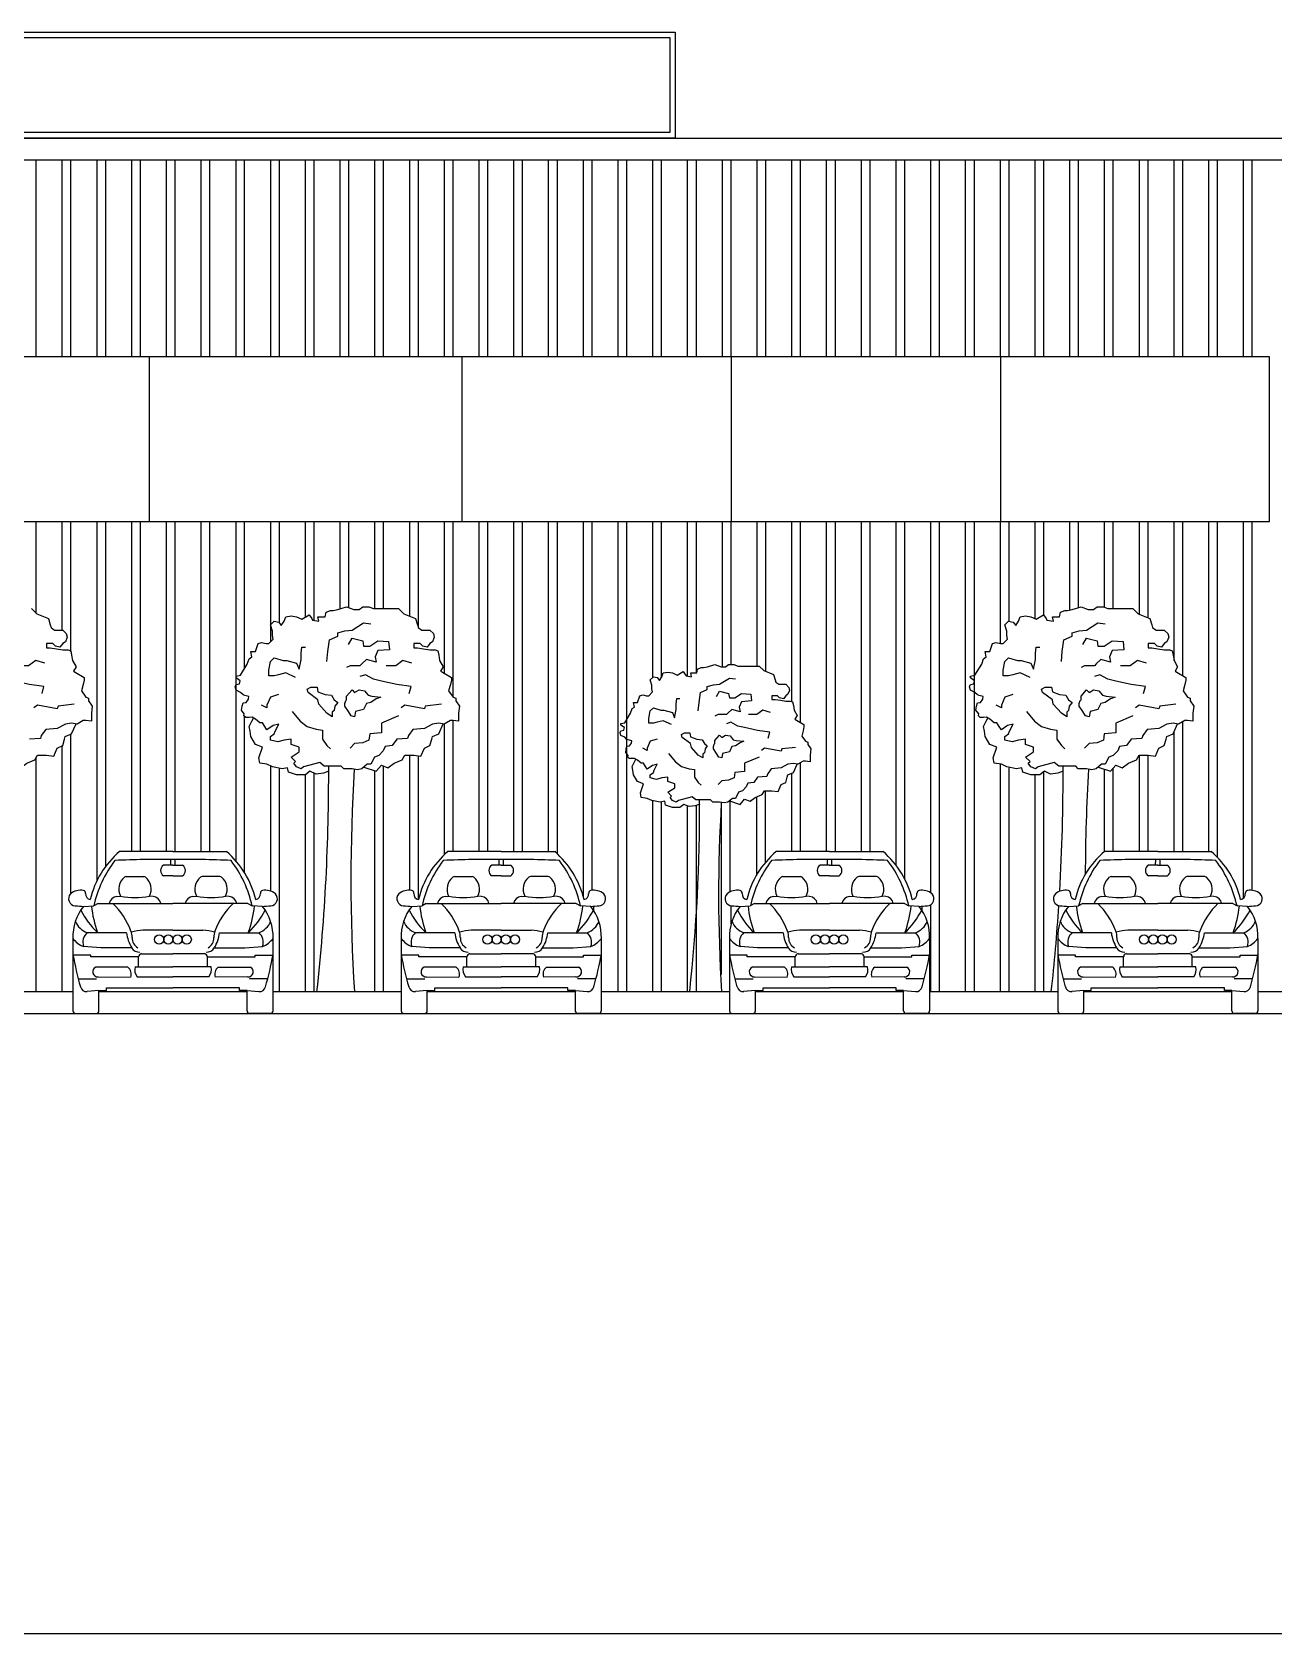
# Model space of a CAD drawing. Header units: inches. Extents: x 527079 to 698187, y -115864 to 63842.
# Drawn here: x 573269 to 584618, y 49203 to 63842 of the extents above; entities that cross this region are included whole.
import ezdxf

# ---------------------------------------------------------------- set-up
doc = ezdxf.new("R2010")
doc.units = ezdxf.units.IN
doc.header["$LTSCALE"] = 8
doc.header["$MEASUREMENT"] = 0
doc.layers.add('floor', color=177, linetype='Continuous')
doc.layers.add('walls', color=5, linetype='Continuous')

msp = doc.modelspace()

# ---------------------------------------------------------------- linework, layer by layer
at = {"layer": 'floor'}
for p, q in [((574339, 60873), (574339, 59369)), ((577196, 60873), (577196, 59369)), ((579657, 60873), (579657, 59369)), ((582118, 60873), (582118, 59369)), ((574557, 56353), (574069, 56353)), ((574557, 56353), (575045, 56353)), ((577557, 56353), (577069, 56353)), ((577557, 56353), (578045, 56353)), ((580557, 56353), (580069, 56353)), ((580557, 56353), (581045, 56353)), ((583557, 56353), (583069, 56353)), ((583557, 56353), (584045, 56353)), ((573643, 55559), (573643, 54896)), ((575471, 55559), (575471, 54896)), ((576643, 55559), (576643, 54896)), ((578471, 55559), (578471, 54896)), ((579643, 55559), (579643, 54896)), ((581471, 55559), (581471, 54896)), ((582643, 55559), (582643, 54896)), ((584471, 55559), (584471, 54896)), ((572471, 55073), (573643, 55073)), ((573880, 54896), (573880, 55082)), ((573880, 55073), (575234, 55073)), ((575234, 54896), (575234, 55082)), ((575471, 55073), (576643, 55073)), ((576880, 54896), (576880, 55082)), ((576880, 55073), (578234, 55073)), ((578471, 55073), (579643, 55073)), ((579880, 54896), (579880, 55082)), ((579880, 55073), (581234, 55073)), ((581234, 54896), (581234, 55082)), ((581471, 55073), (582643, 55073)), ((582880, 54896), (582880, 55082)), ((582880, 55073), (584234, 55073)), ((584234, 54896), (584234, 55082)), ((584471, 55073), (585643, 55073)), ((573666, 54873), (573857, 54873)), ((575448, 54873), (575257, 54873)), ((576666, 54873), (576857, 54873)), ((578448, 54873), (578257, 54873)), ((579666, 54873), (579857, 54873)), ((581448, 54873), (581257, 54873)), ((582666, 54873), (582857, 54873)), ((584448, 54873), (584257, 54873))]:
    msp.add_line(p, q, dxfattribs=at)
for points in [[(566887, 59369), (584578, 59369), (584578, 60873), (566887, 60873)], [(582235, 57517), (582183, 57504), (582183, 57504), (582127, 57464), (582107, 57494), (582087, 57528), (582061, 57528), (582023, 57561), (581991, 57580), (581965, 57577), (581933, 57577), (581917, 57593), (581920, 57612), (581895, 57644), (581901, 57680), (581908, 57712), (581936, 57715), (581959, 57744), (581962, 57769), (581924, 57779), (581908, 57785), (581885, 57807), (581844, 57827), (581837, 57859), (581844, 57878), (581876, 57884), (581882, 57913), (581844, 57939), (581844, 57955), (581885, 57964), (581947, 58066), (581964, 58115), (581988, 58131), (581980, 58180), (582021, 58180), (582045, 58254), (582078, 58262), (582119, 58254), (582144, 58254), (582184, 58295), (582176, 58327), (582176, 58368), (582160, 58425), (582193, 58458), (582234, 58450), (582258, 58417), (582283, 58458), (582299, 58499), (582348, 58507), (582397, 58499), (582446, 58475), (582512, 58515), (582536, 58483), (582544, 58466), (582602, 58458), (582593, 58499), (582642, 58499), (582659, 58499), (582667, 58540), (582708, 58556), (582732, 58556), (582773, 58564), (582855, 58589), (582920, 58564), (582937, 58564), (582970, 58564), (583002, 58589), (583059, 58589), (583100, 58573), (583166, 58573), (583231, 58573), (583272, 58573), (583329, 58573), (583378, 58524), (583485, 58483), (583501, 58425), (583509, 58401), (583542, 58376), (583616, 58376), (583648, 58344), (583656, 58311), (583640, 58270), (583616, 58254), (583591, 58221), (583550, 58229), (583526, 58254), (583468, 58254), (583468, 58213), (583501, 58213), (583558, 58205), (583616, 58197), (583665, 58197), (583689, 58188), (583697, 58148), (583706, 58099), (583738, 58041), (583714, 58000), (583730, 57992), (583812, 57943), (583812, 57919), (583804, 57878), (583787, 57821), (583828, 57763), (583853, 57755), (583853, 57731), (583885, 57682), (583877, 57616), (583877, 57567), (583877, 57543), (583828, 57551), (583804, 57551), (583746, 57518), (583697, 57526), (583640, 57518), (583566, 57477), (583460, 57469), (583419, 57412), (583411, 57387), (583313, 57379), (583272, 57322), (583207, 57314), (583190, 57273), (583149, 57232), (583109, 57216), (583076, 57150), (583043, 57150), (582994, 57110), (582953, 57101), (582904, 57110), (582830, 57110), (582806, 57134), (582732, 57134), (582651, 57134), (582610, 57167), (582463, 57126), (582438, 57110), (582397, 57126), (582373, 57159), (582389, 57175), (582348, 57216), (582422, 57265), (582422, 57306), (582348, 57330), (582348, 57379), (582283, 57371), (582225, 57355), (582160, 57371), (582160, 57404), (582193, 57428), (582201, 57453), (582234, 57518)]]:
    msp.add_lwpolyline(points, close=True, dxfattribs=at)
for points in [[(573263, 58573), (573312, 58524), (573418, 58483), (573435, 58425), (573443, 58401), (573475, 58376), (573549, 58376), (573582, 58344), (573590, 58311), (573574, 58270), (573549, 58254), (573524, 58221), (573484, 58229), (573459, 58254), (573402, 58254), (573402, 58213), (573435, 58213), (573492, 58205), (573549, 58197), (573598, 58197), (573623, 58188), (573631, 58148), (573639, 58099), (573672, 58041), (573647, 58000), (573663, 57992), (573745, 57943), (573745, 57919), (573737, 57878), (573721, 57821), (573762, 57763), (573786, 57755), (573786, 57731), (573819, 57682), (573811, 57616), (573811, 57567), (573811, 57543), (573762, 57551), (573737, 57551), (573680, 57518), (573631, 57526), (573574, 57518), (573500, 57477), (573394, 57469), (573353, 57412), (573345, 57387), (573246, 57379)], [(575980, 57087), (575931, 57069), (575866, 57061), (575808, 57086), (575768, 57053), (575686, 57053), (575612, 57078), (575604, 57119), (575555, 57110), (575465, 57127), (575416, 57151), (575351, 57159), (575342, 57208), (575375, 57307), (575310, 57331), (575269, 57405), (575261, 57454), (575252, 57494), (575277, 57544), (575292, 57573)], [(582691, 57087), (582642, 57069), (582577, 57061), (582520, 57086), (582479, 57053), (582397, 57053), (582323, 57078), (582315, 57119), (582266, 57110), (582176, 57127), (582127, 57151), (582062, 57159), (582053, 57208), (582086, 57307), (582021, 57331), (581980, 57405), (581972, 57454), (581963, 57494), (581988, 57544), (582003, 57573)], [(572944, 57124), (573058, 57086), (573107, 57143), (573164, 57119), (573222, 57159), (573295, 57192), (573320, 57233), (573402, 57233), (573467, 57225), (573500, 57298), (573549, 57323), (573565, 57380), (573573, 57405), (573631, 57429), (573671, 57519), (573672, 57520)], [(576300, 57124), (576414, 57086), (576463, 57143), (576520, 57119), (576577, 57159), (576651, 57192), (576675, 57233), (576757, 57233), (576823, 57225), (576855, 57298), (576904, 57323), (576921, 57380), (576929, 57405), (576986, 57429), (577027, 57519), (577027, 57520)], [(583011, 57124), (583125, 57086), (583174, 57143), (583231, 57119), (583288, 57159), (583362, 57192), (583386, 57233), (583468, 57233), (583534, 57225), (583566, 57298), (583615, 57323), (583632, 57380), (583640, 57405), (583697, 57429), (583738, 57519), (583738, 57520)], [(579371, 56785), (579329, 56770), (579274, 56763), (579225, 56784), (579190, 56756), (579121, 56756), (579058, 56777), (579051, 56812), (579009, 56805), (578933, 56819), (578891, 56839), (578836, 56846), (578829, 56888), (578857, 56971), (578801, 56992), (578766, 57055), (578759, 57096), (578752, 57131), (578773, 57173), (578786, 57198)], [(579643, 56816), (579739, 56784), (579781, 56832), (579830, 56812), (579878, 56846), (579941, 56874), (579962, 56909), (580031, 56909), (580087, 56902), (580115, 56964), (580156, 56985), (580170, 57034), (580177, 57055), (580226, 57076), (580261, 57152), (580261, 57153)]]:
    msp.add_lwpolyline(points, dxfattribs=at)
for centre, radius, start, end in [((557795, 57046), 18185, 353.7689, 0.2761), ((593158, 56108), 16975, 176.6289, 183.4974), ((564506, 57046), 18185, 356.6656, 0.2761), ((599869, 56108), 16975, 176.6289, 179.8801), ((563913, 56750), 15457, 353.7689, 0.2761), ((593972, 55953), 14429, 176.6289, 183.4974), ((574613, 55720), 835, 130.6959, 166.5743), ((574501, 55720), 835, 13.4257, 49.3041), ((577613, 55720), 835, 130.6959, 166.5743), ((577501, 55720), 835, 13.4257, 49.3041), ((580613, 55720), 835, 130.6959, 166.5743), ((580501, 55720), 835, 13.4257, 49.3041), ((583613, 55720), 835, 130.6959, 166.5743), ((583501, 55720), 835, 13.4257, 49.3041), ((573668, 55922), 65.2, 136.7558, 266.4468), ((573713, 55849), 150, 79.8953, 128.1966), ((573735, 55973), 23.3, 352.9972, 79.8953), ((573809, 55964), 50.9, 172.9972, 261.3731), ((575305, 55964), 50.9, 278.6269, 7.0028), ((575379, 55973), 23.3, 100.1047, 187.0028), ((575401, 55849), 150, 51.8034, 100.1047), ((575446, 55922), 65.2, 273.5532, 43.2442), ((576668, 55922), 65.2, 136.7558, 266.4468), ((576713, 55849), 150, 79.8953, 128.1966), ((576735, 55973), 23.3, 352.9972, 79.8953), ((576809, 55964), 50.9, 172.9972, 261.3731), ((578305, 55964), 50.9, 278.6269, 7.0028), ((578379, 55973), 23.3, 100.1047, 187.0028), ((578401, 55849), 150, 51.8034, 100.1047), ((578446, 55922), 65.2, 273.5532, 43.2442), ((579668, 55922), 65.2, 136.7558, 266.4468), ((579713, 55849), 150, 79.8953, 128.1966), ((579735, 55973), 23.3, 352.9972, 79.8953), ((579809, 55964), 50.9, 172.9972, 261.3731), ((581305, 55964), 50.9, 278.6269, 7.0028), ((581379, 55973), 23.3, 100.1047, 187.0028), ((581401, 55849), 150, 51.8034, 100.1047), ((581446, 55922), 65.2, 273.5532, 43.2442), ((582668, 55922), 65.2, 136.7558, 266.4468), ((582713, 55849), 150, 79.8953, 128.1966), ((582735, 55973), 23.3, 352.9972, 79.8953), ((582809, 55964), 50.9, 172.9972, 261.3731), ((584305, 55964), 50.9, 278.6269, 7.0028), ((584379, 55973), 23.3, 100.1047, 187.0028), ((584401, 55849), 150, 51.8034, 100.1047), ((584446, 55922), 65.2, 273.5532, 43.2442), ((574088, 55574), 446, 141.4951, 181.9889), ((575225, 80991), 25183, 266.4468, 266.6189), ((573890, 80991), 25183, 273.3811, 273.5532), ((575026, 55574), 446, 358.0111, 38.5049), ((577088, 55574), 446, 141.4951, 181.9889), ((578225, 80991), 25183, 266.4468, 266.6189), ((576890, 80991), 25183, 273.3811, 273.5532), ((578026, 55574), 446, 358.0111, 38.5049), ((580088, 55574), 446, 141.4951, 181.9889), ((581225, 80991), 25183, 266.4468, 266.6189), ((579890, 80991), 25183, 273.3811, 273.5532), ((581026, 55574), 446, 358.0111, 38.5049), ((564506, 57046), 18185, 353.7689, 356.2538), ((583088, 55574), 446, 141.4951, 181.9889), ((584225, 80991), 25183, 266.4468, 266.6189), ((582890, 80991), 25183, 273.3811, 273.5532), ((584026, 55574), 446, 358.0111, 38.5049), ((573666, 54896), 23.3, 180, 270), ((573857, 54896), 23.3, 270, 0), ((575257, 54896), 23.3, 180, 270), ((575448, 54896), 23.3, 270, 0), ((576666, 54896), 23.3, 180, 270), ((576857, 54896), 23.3, 270, 0), ((578257, 54896), 23.3, 180, 270), ((578448, 54896), 23.3, 270, 0), ((579666, 54896), 23.3, 180, 270), ((579857, 54896), 23.3, 270, 0), ((581257, 54896), 23.3, 180, 270), ((581448, 54896), 23.3, 270, 0), ((582666, 54896), 23.3, 180, 270), ((582857, 54896), 23.3, 270, 0), ((584257, 54896), 23.3, 180, 270), ((584448, 54896), 23.3, 270, 0)]:
    msp.add_arc(centre, radius, start, end, dxfattribs=at)
at = {"layer": 'walls', "color": 18, "true_color": 0x000000}
for p, q in [((552987, 62873), (653187, 62873)), ((552987, 62673), (653187, 62673)), ((573307, 60873), (573307, 62673)), ((573545, 60873), (573545, 62673)), ((573625, 60873), (573625, 62673)), ((573863, 60873), (573863, 62673)), ((573942, 60873), (573942, 62673)), ((574180, 60873), (574180, 62673)), ((574260, 60873), (574260, 62673)), ((574498, 60873), (574498, 62673)), ((574577, 60873), (574577, 62673)), ((574815, 60873), (574815, 62673)), ((574895, 60873), (574895, 62673)), ((575133, 60873), (575133, 62673)), ((575212, 60873), (575212, 62673)), ((575450, 60873), (575450, 62673)), ((575530, 60873), (575530, 62673)), ((575768, 60873), (575768, 62673)), ((575847, 60873), (575847, 62673)), ((576085, 60873), (576085, 62673)), ((576165, 60873), (576165, 62673)), ((576403, 60873), (576403, 62673)), ((576482, 60873), (576482, 62673)), ((576720, 60873), (576720, 62673)), ((576800, 60873), (576800, 62673)), ((577038, 60873), (577038, 62673)), ((577117, 60873), (577117, 62673)), ((577355, 60873), (577355, 62673)), ((577435, 60873), (577435, 62673)), ((577673, 60873), (577673, 62673)), ((577752, 60873), (577752, 62673)), ((577990, 60873), (577990, 62673)), ((578070, 60873), (578070, 62673)), ((578308, 60873), (578308, 62673)), ((578387, 60873), (578387, 62673)), ((578625, 60873), (578625, 62673)), ((578705, 60873), (578705, 62673)), ((578943, 60873), (578943, 62673)), ((579022, 60873), (579022, 62673)), ((579260, 60873), (579260, 62673)), ((579340, 60873), (579340, 62673)), ((579578, 60873), (579578, 62673)), ((579657, 60873), (579657, 62673)), ((579895, 60873), (579895, 62673)), ((579975, 60873), (579975, 62673)), ((580213, 60873), (580213, 62673)), ((580292, 60873), (580292, 62673)), ((580530, 60873), (580530, 62673)), ((580610, 60873), (580610, 62673)), ((580848, 60873), (580848, 62673)), ((580927, 60873), (580927, 62673)), ((581165, 60873), (581165, 62673)), ((581245, 60873), (581245, 62673)), ((581483, 60873), (581483, 62673)), ((581562, 60873), (581562, 62673)), ((581800, 60873), (581800, 62673)), ((581880, 60873), (581880, 62673)), ((582118, 60873), (582118, 62673)), ((582197, 60873), (582197, 62673)), ((582435, 60873), (582435, 62673)), ((582515, 60873), (582515, 62673)), ((582753, 60873), (582753, 62673)), ((582832, 60873), (582832, 62673)), ((583070, 60873), (583070, 62673)), ((583150, 60873), (583150, 62673)), ((583388, 60873), (583388, 62673)), ((583467, 60873), (583467, 62673)), ((583705, 60873), (583705, 62673)), ((583785, 60873), (583785, 62673)), ((584023, 60873), (584023, 62673)), ((584102, 60873), (584102, 62673)), ((584340, 60873), (584340, 62673)), ((584420, 60873), (584420, 62673)), ((573307, 58528), (573307, 59369)), ((573545, 58376), (573545, 59369)), ((573625, 58179), (573625, 59369)), ((573863, 56085), (573863, 59369)), ((573942, 56216), (573942, 59369)), ((574180, 56353), (574180, 59369)), ((574260, 56353), (574260, 59369)), ((574498, 56353), (574498, 59369)), ((574577, 56353), (574577, 59369)), ((574815, 56353), (574815, 59369)), ((574895, 56353), (574895, 59369)), ((575133, 56266), (575133, 59369)), ((575212, 58026), (575212, 59369)), ((575450, 58271), (575450, 59369)), ((575530, 58441), (575530, 59369)), ((575768, 58495), (575768, 59369)), ((575847, 58464), (575847, 59369)), ((576085, 58571), (576085, 59369)), ((576165, 58581), (576165, 59369)), ((576403, 58573), (576403, 59369)), ((576482, 58573), (576482, 59369)), ((576720, 58503), (576720, 59369)), ((576800, 58400), (576800, 59369)), ((577038, 57981), (577038, 59369)), ((577117, 57764), (577117, 59369)), ((577355, 56353), (577355, 59369)), ((577435, 56353), (577435, 59369)), ((577673, 56353), (577673, 59369)), ((577752, 56353), (577752, 59369)), ((577990, 56353), (577990, 59369)), ((578070, 56331), (578070, 59369)), ((578308, 55935), (578308, 59369)), ((578387, 55998), (578387, 59369)), ((578625, 55073), (578625, 59369)), ((578705, 57561), (578705, 59369)), ((578705, 55073), (578705, 59369)), ((578943, 57946), (578943, 59369)), ((579022, 57948), (579022, 59369)), ((579260, 57955), (579260, 59369)), ((579340, 57985), (579340, 59369)), ((579578, 58041), (579578, 59369)), ((579657, 58062), (579657, 59369)), ((579895, 58048), (579895, 59369)), ((579975, 57998), (579975, 59369)), ((580213, 57723), (580213, 59369)), ((580292, 57531), (580292, 59369)), ((580530, 56353), (580530, 59369)), ((580610, 56353), (580610, 59369)), ((580848, 56353), (580848, 59369)), ((580927, 56353), (580927, 59369)), ((581165, 56226), (581165, 59369)), ((581245, 56099), (581245, 59369)), ((581483, 55974), (581483, 59369)), ((581562, 55073), (581562, 59369)), ((581800, 55073), (581800, 59369)), ((581880, 55073), (581880, 59369)), ((582118, 58254), (582118, 59369)), ((582197, 58457), (582197, 59369)), ((582435, 58480), (582435, 59369)), ((582515, 58511), (582515, 59369)), ((582753, 58560), (582753, 59369)), ((582832, 58582), (582832, 59369)), ((583070, 58585), (583070, 59369)), ((583150, 58573), (583150, 59369)), ((583388, 58520), (583388, 59369)), ((583467, 58489), (583467, 59369)), ((583705, 58100), (583705, 59369)), ((583785, 57960), (583785, 59369)), ((583785, 57960), (583785, 59369)), ((584023, 56353), (584023, 59369)), ((584102, 56299), (584102, 59369)), ((584340, 55927), (584340, 59369)), ((584420, 55997), (584420, 59369)), ((575212, 56157), (575212, 57587)), ((577117, 56353), (577117, 57551)), ((583785, 56353), (583785, 57540)), ((573625, 55969), (573625, 57427)), ((577038, 56325), (577038, 57520)), ((583705, 56353), (583705, 57447)), ((573545, 55073), (573545, 57321)), ((573307, 55073), (573307, 57212)), ((575450, 55990), (575450, 57134)), ((575530, 55073), (575530, 57115)), ((576482, 55073), (576482, 57135)), ((576720, 55998), (576720, 57233)), ((576800, 55914), (576800, 57228)), ((580289, 57163), (580289, 56353)), ((582118, 55073), (582118, 57152)), ((582197, 55073), (582197, 57123)), ((583070, 56353), (583070, 57104)), ((583150, 56353), (583150, 57115)), ((583388, 56353), (583388, 57233)), ((583467, 56353), (583467, 57233)), ((575768, 55073), (575768, 57053)), ((575847, 55073), (575847, 57069)), ((576403, 55073), (576403, 57089)), ((580209, 57069), (580209, 56353)), ((582435, 55073), (582435, 57053)), ((582515, 55073), (582515, 57082)), ((578943, 55073), (578943, 56817)), ((579022, 55073), (579022, 56807)), ((579567, 56801), (579567, 55230)), ((579647, 56819), (579647, 55983)), ((579888, 56851), (579888, 56134)), ((579968, 56909), (579968, 56249)), ((579260, 55073), (579260, 56769)), ((579340, 55073), (579340, 56774)), ((574557, 56227), (574470, 56227)), ((574537, 56227), (574538, 56280)), ((574557, 56227), (574644, 56227)), ((574577, 56227), (574577, 56280)), ((577557, 56227), (577470, 56227)), ((577537, 56227), (577538, 56280)), ((577557, 56227), (577644, 56227)), ((577577, 56227), (577577, 56280)), ((580557, 56227), (580470, 56227)), ((580537, 56227), (580538, 56280)), ((580557, 56227), (580644, 56227)), ((580577, 56227), (580577, 56280)), ((583557, 56227), (583470, 56227)), ((583537, 56227), (583538, 56280)), ((583557, 56227), (583644, 56227)), ((583577, 56227), (583577, 56280)), ((574129, 56124), (574291, 56124)), ((574557, 56130), (574470, 56130)), ((574557, 56130), (574644, 56130)), ((574986, 56124), (574823, 56124)), ((577129, 56124), (577291, 56124)), ((577557, 56130), (577470, 56130)), ((577557, 56130), (577644, 56130)), ((577986, 56124), (577823, 56124)), ((580129, 56124), (580291, 56124)), ((580557, 56130), (580470, 56130)), ((580557, 56130), (580644, 56130)), ((580986, 56124), (580823, 56124)), ((583129, 56124), (583291, 56124)), ((583557, 56130), (583470, 56130)), ((583557, 56130), (583644, 56130)), ((583986, 56124), (583823, 56124)), ((574045, 55941), (574077, 55946)), ((574375, 55941), (574343, 55946)), ((574739, 55941), (574771, 55946)), ((575070, 55941), (575038, 55946)), ((577045, 55941), (577077, 55946)), ((577375, 55941), (577343, 55946)), ((577739, 55941), (577771, 55946)), ((578070, 55941), (578038, 55946)), ((580045, 55941), (580077, 55946)), ((580375, 55941), (580343, 55946)), ((580739, 55941), (580771, 55946)), ((581070, 55941), (581038, 55946)), ((583045, 55941), (583077, 55946)), ((583375, 55941), (583343, 55946)), ((583739, 55941), (583771, 55946)), ((584070, 55941), (584038, 55946)), ((573739, 55852), (573833, 55856)), ((573872, 55878), (573833, 55856)), ((573872, 55878), (574557, 55878)), ((575242, 55878), (574557, 55878)), ((575242, 55878), (575281, 55856)), ((575375, 55852), (575281, 55856)), ((576739, 55852), (576833, 55856)), ((576872, 55878), (576833, 55856)), ((576872, 55878), (577557, 55878)), ((578242, 55878), (577557, 55878)), ((578242, 55878), (578281, 55856)), ((578375, 55852), (578281, 55856)), ((578404, 55810), (578404, 55854)), ((579657, 55688), (579657, 55857)), ((579739, 55852), (579833, 55856)), ((579872, 55878), (579833, 55856)), ((579872, 55878), (580557, 55878)), ((581242, 55878), (580557, 55878)), ((581242, 55878), (581281, 55856)), ((581375, 55852), (581281, 55856)), ((581404, 55810), (581404, 55854)), ((581483, 55073), (581483, 55867)), ((582739, 55852), (582833, 55856)), ((582872, 55878), (582833, 55856)), ((582872, 55878), (583557, 55878)), ((584242, 55878), (583557, 55878)), ((584242, 55878), (584281, 55856)), ((584375, 55852), (584281, 55856)), ((574557, 55633), (574283, 55633)), ((574557, 55633), (574831, 55633)), ((577557, 55633), (577283, 55633)), ((577557, 55633), (577831, 55633)), ((580557, 55633), (580283, 55633)), ((580557, 55633), (580831, 55633)), ((583557, 55633), (583283, 55633)), ((583557, 55633), (583831, 55633)), ((573899, 55473), (573739, 55486)), ((574132, 55611), (573772, 55611)), ((574983, 55611), (575342, 55611)), ((575215, 55473), (575375, 55486)), ((576899, 55473), (576739, 55486)), ((577132, 55611), (576772, 55611)), ((577983, 55611), (578342, 55611)), ((578215, 55473), (578375, 55486)), ((579899, 55473), (579739, 55486)), ((580132, 55611), (579772, 55611)), ((580983, 55611), (581342, 55611)), ((581215, 55473), (581375, 55486)), ((582899, 55473), (582739, 55486)), ((583132, 55611), (582772, 55611)), ((583983, 55611), (584342, 55611)), ((584215, 55473), (584375, 55486)), ((573805, 55407), (573643, 55407)), ((573805, 55390), (573805, 55407)), ((574242, 55390), (573805, 55390)), ((574180, 55473), (573899, 55473)), ((574242, 55298), (574242, 55390)), ((574270, 55419), (574557, 55419)), ((574844, 55419), (574557, 55419)), ((574872, 55298), (574872, 55390)), ((574872, 55390), (575309, 55390)), ((574935, 55473), (575215, 55473)), ((575309, 55390), (575309, 55407)), ((575309, 55407), (575471, 55407)), ((576805, 55407), (576643, 55407)), ((576805, 55390), (576805, 55407)), ((577242, 55390), (576805, 55390)), ((577180, 55473), (576899, 55473)), ((577242, 55298), (577242, 55390)), ((577270, 55419), (577557, 55419)), ((577844, 55419), (577557, 55419)), ((577872, 55298), (577872, 55390)), ((577872, 55390), (578309, 55390)), ((577935, 55473), (578215, 55473)), ((578309, 55390), (578309, 55407)), ((578309, 55407), (578471, 55407)), ((579805, 55407), (579643, 55407)), ((579805, 55390), (579805, 55407)), ((580242, 55390), (579805, 55390)), ((580180, 55473), (579899, 55473)), ((580242, 55298), (580242, 55390)), ((580270, 55419), (580557, 55419)), ((580844, 55419), (580557, 55419)), ((580872, 55298), (580872, 55390)), ((580872, 55390), (581309, 55390)), ((580935, 55473), (581215, 55473)), ((581309, 55390), (581309, 55407)), ((581309, 55407), (581471, 55407)), ((582805, 55407), (582643, 55407)), ((582805, 55390), (582805, 55407)), ((583242, 55390), (582805, 55390)), ((583180, 55473), (582899, 55473)), ((583242, 55298), (583242, 55390)), ((583270, 55419), (583557, 55419)), ((583844, 55419), (583557, 55419)), ((583872, 55298), (583872, 55390)), ((583872, 55390), (584309, 55390)), ((583935, 55473), (584215, 55473)), ((584309, 55390), (584309, 55407)), ((584309, 55407), (584471, 55407)), ((573691, 55191), (573859, 55191)), ((574145, 55296), (573851, 55296)), ((573875, 55207), (574170, 55204)), ((574209, 55298), (574557, 55298)), ((574229, 55207), (574557, 55207)), ((574905, 55298), (574557, 55298)), ((574885, 55207), (574557, 55207)), ((575239, 55207), (574944, 55204)), ((574970, 55296), (575263, 55296)), ((575423, 55191), (575255, 55191)), ((576691, 55191), (576859, 55191)), ((577145, 55296), (576851, 55296)), ((576875, 55207), (577170, 55204)), ((577209, 55298), (577557, 55298)), ((577229, 55207), (577557, 55207)), ((577905, 55298), (577557, 55298)), ((577885, 55207), (577557, 55207)), ((578239, 55207), (577944, 55204)), ((577970, 55296), (578263, 55296)), ((578423, 55191), (578255, 55191)), ((579691, 55191), (579859, 55191)), ((580145, 55296), (579851, 55296)), ((579875, 55207), (580170, 55204)), ((580209, 55298), (580557, 55298)), ((580229, 55207), (580557, 55207)), ((580905, 55298), (580557, 55298)), ((580885, 55207), (580557, 55207)), ((581239, 55207), (580944, 55204)), ((580970, 55296), (581263, 55296)), ((581423, 55191), (581255, 55191)), ((582691, 55191), (582859, 55191)), ((583145, 55296), (582851, 55296)), ((582875, 55207), (583170, 55204)), ((583209, 55298), (583557, 55298)), ((583229, 55207), (583557, 55207)), ((583905, 55298), (583557, 55298)), ((583885, 55207), (583557, 55207)), ((584239, 55207), (583944, 55204)), ((583970, 55296), (584263, 55296)), ((584423, 55191), (584255, 55191)), ((573880, 55082), (573772, 55073)), ((573880, 55082), (573949, 55082)), ((573949, 55108), (574557, 55108)), ((573949, 55082), (573949, 55108)), ((575165, 55108), (574557, 55108)), ((575165, 55082), (575165, 55108)), ((575234, 55082), (575165, 55082)), ((575234, 55082), (575342, 55073)), ((576880, 55082), (576772, 55073)), ((576880, 55082), (576949, 55082)), ((576949, 55108), (577557, 55108)), ((576949, 55082), (576949, 55108)), ((578165, 55108), (577557, 55108)), ((578165, 55082), (578165, 55108)), ((578234, 55082), (578165, 55082)), ((578234, 54896), (578234, 55082)), ((578234, 55082), (578342, 55073)), ((579880, 55082), (579772, 55073)), ((579880, 55082), (579949, 55082)), ((579949, 55108), (580557, 55108)), ((579949, 55082), (579949, 55108)), ((581165, 55108), (580557, 55108)), ((581165, 55082), (581165, 55108)), ((581234, 55082), (581165, 55082)), ((581234, 55082), (581342, 55073)), ((582880, 55082), (582772, 55073)), ((582880, 55082), (582949, 55082)), ((582949, 55108), (583557, 55108)), ((582949, 55082), (582949, 55108)), ((584165, 55108), (583557, 55108)), ((584165, 55082), (584165, 55108)), ((584234, 55082), (584165, 55082)), ((584234, 55082), (584342, 55073)), ((527079, 54873), (698187, 54873))]:
    msp.add_line(p, q, dxfattribs=at)
at = {"layer": 'walls'}
msp.add_line((698187, 49203), (532987, 49203), dxfattribs=at)
at = {"layer": 'walls', "color": 18, "true_color": 0x000000}
for points in [[(566556, 63842), (579146, 63842), (579146, 62873), (566556, 62873)], [(566606, 63792), (579096, 63792), (579096, 62923), (566606, 62923)], [(575524, 57517), (575472, 57504), (575472, 57504), (575416, 57464), (575396, 57494), (575376, 57528), (575350, 57528), (575312, 57561), (575280, 57580), (575254, 57577), (575222, 57577), (575206, 57593), (575209, 57612), (575184, 57644), (575190, 57680), (575197, 57712), (575225, 57715), (575248, 57744), (575251, 57769), (575213, 57779), (575197, 57785), (575174, 57807), (575133, 57827), (575126, 57859), (575133, 57878), (575165, 57884), (575171, 57913), (575133, 57939), (575133, 57955), (575174, 57964), (575236, 58066), (575253, 58115), (575277, 58131), (575269, 58180), (575310, 58180), (575334, 58254), (575367, 58262), (575408, 58254), (575433, 58254), (575473, 58295), (575465, 58327), (575465, 58368), (575449, 58425), (575482, 58458), (575523, 58450), (575547, 58417), (575572, 58458), (575588, 58499), (575637, 58507), (575686, 58499), (575735, 58475), (575801, 58515), (575825, 58483), (575833, 58466), (575890, 58458), (575882, 58499), (575931, 58499), (575948, 58499), (575956, 58540), (575997, 58556), (576021, 58556), (576062, 58564), (576144, 58589), (576209, 58564), (576226, 58564), (576258, 58564), (576291, 58589), (576348, 58589), (576389, 58573), (576455, 58573), (576520, 58573), (576561, 58573), (576618, 58573), (576667, 58524), (576774, 58483), (576790, 58425), (576798, 58401), (576831, 58376), (576905, 58376), (576937, 58344), (576945, 58311), (576929, 58270), (576905, 58254), (576880, 58221), (576839, 58229), (576815, 58254), (576757, 58254), (576757, 58213), (576790, 58213), (576847, 58205), (576905, 58197), (576954, 58197), (576978, 58188), (576986, 58148), (576994, 58099), (577027, 58041), (577003, 58000), (577019, 57992), (577101, 57943), (577101, 57919), (577093, 57878), (577076, 57821), (577117, 57763), (577142, 57755), (577142, 57731), (577174, 57682), (577166, 57616), (577166, 57567), (577166, 57543), (577117, 57551), (577093, 57551), (577035, 57518), (576986, 57526), (576929, 57518), (576855, 57477), (576749, 57469), (576708, 57412), (576700, 57387), (576602, 57379), (576561, 57322), (576496, 57314), (576479, 57273), (576438, 57232), (576398, 57216), (576365, 57150), (576332, 57150), (576283, 57110), (576242, 57101), (576193, 57110), (576119, 57110), (576095, 57134), (576021, 57134), (575940, 57134), (575899, 57167), (575751, 57126), (575727, 57110), (575686, 57126), (575662, 57159), (575678, 57175), (575637, 57216), (575711, 57265), (575711, 57306), (575637, 57330), (575637, 57379), (575572, 57371), (575514, 57355), (575449, 57371), (575449, 57404), (575482, 57428), (575490, 57453), (575523, 57518)], [(578983, 57151), (578939, 57139), (578939, 57139), (578891, 57106), (578874, 57131), (578857, 57160), (578836, 57160), (578803, 57188), (578775, 57204), (578754, 57202), (578727, 57202), (578713, 57215), (578716, 57231), (578694, 57259), (578699, 57289), (578705, 57316), (578729, 57318), (578748, 57343), (578751, 57365), (578718, 57373), (578705, 57378), (578686, 57397), (578650, 57414), (578645, 57441), (578650, 57457), (578678, 57463), (578683, 57487), (578650, 57509), (578650, 57522), (578686, 57530), (578739, 57617), (578752, 57659), (578773, 57672), (578766, 57714), (578801, 57714), (578822, 57777), (578850, 57784), (578885, 57777), (578905, 57777), (578940, 57811), (578933, 57839), (578933, 57874), (578919, 57923), (578947, 57950), (578982, 57943), (579003, 57916), (579024, 57950), (579037, 57985), (579079, 57992), (579121, 57985), (579163, 57964), (579218, 57999), (579239, 57971), (579246, 57957), (579295, 57950), (579288, 57985), (579329, 57985), (579343, 57985), (579350, 58020), (579385, 58034), (579406, 58034), (579441, 58041), (579510, 58062), (579566, 58041), (579580, 58041), (579607, 58041), (579635, 58062), (579684, 58062), (579719, 58048), (579774, 58048), (579830, 58048), (579865, 58048), (579913, 58048), (579955, 58006), (580045, 57971), (580059, 57923), (580066, 57902), (580094, 57881), (580157, 57881), (580184, 57853), (580191, 57825), (580177, 57791), (580157, 57777), (580136, 57749), (580101, 57756), (580080, 57777), (580031, 57777), (580031, 57742), (580059, 57742), (580108, 57735), (580157, 57728), (580198, 57728), (580219, 57721), (580226, 57686), (580233, 57645), (580261, 57596), (580240, 57561), (580254, 57554), (580323, 57513), (580323, 57492), (580316, 57457), (580303, 57408), (580337, 57360), (580358, 57353), (580358, 57332), (580386, 57290), (580379, 57235), (580379, 57193), (580379, 57172), (580337, 57179), (580316, 57179), (580268, 57151), (580226, 57158), (580177, 57151), (580115, 57117), (580024, 57110), (579990, 57061), (579983, 57040), (579899, 57033), (579865, 56985), (579809, 56978), (579795, 56943), (579760, 56908), (579726, 56894), (579698, 56839), (579670, 56839), (579628, 56804), (579594, 56797), (579552, 56804), (579489, 56804), (579468, 56825), (579406, 56825), (579336, 56825), (579302, 56853), (579176, 56818), (579156, 56804), (579121, 56818), (579100, 56846), (579114, 56860), (579079, 56894), (579142, 56936), (579142, 56971), (579079, 56992), (579079, 57033), (579024, 57026), (578975, 57012), (578919, 57026), (578919, 57054), (578947, 57075), (578954, 57096), (578982, 57151)], [(575964, 57617), (575890, 57699), (575882, 57740), (575792, 57805), (575784, 57838), (575817, 57854), (575874, 57854), (575882, 57813), (575948, 57789), (576005, 57781), (576029, 57740), (576062, 57715), (576037, 57682), (576029, 57642), (576013, 57625), (576013, 57584)], [(576144, 57740), (576144, 57772), (576193, 57830), (576217, 57805), (576258, 57830), (576307, 57821), (576340, 57781), (576373, 57772), (576455, 57764), (576414, 57748), (576365, 57715), (576324, 57707), (576299, 57650), (576226, 57633), (576217, 57584), (576185, 57593), (576160, 57633), (576127, 57682), (576127, 57707), (576136, 57732)], [(582675, 57617), (582601, 57699), (582593, 57740), (582503, 57805), (582495, 57838), (582528, 57854), (582585, 57854), (582593, 57813), (582659, 57789), (582716, 57781), (582740, 57740), (582773, 57715), (582748, 57682), (582740, 57642), (582724, 57625), (582724, 57584)], [(582855, 57740), (582855, 57772), (582904, 57830), (582928, 57805), (582969, 57830), (583018, 57821), (583051, 57781), (583084, 57772), (583166, 57764), (583125, 57748), (583076, 57715), (583035, 57707), (583010, 57650), (582937, 57633), (582928, 57584), (582896, 57593), (582871, 57633), (582838, 57682), (582838, 57707), (582847, 57732)], [(579357, 57235), (579294, 57305), (579287, 57340), (579211, 57395), (579204, 57423), (579232, 57437), (579281, 57437), (579287, 57402), (579343, 57381), (579392, 57374), (579413, 57340), (579440, 57319), (579420, 57291), (579413, 57256), (579399, 57242), (579399, 57208)], [(579510, 57340), (579510, 57367), (579552, 57416), (579572, 57395), (579607, 57416), (579649, 57409), (579677, 57374), (579705, 57367), (579774, 57360), (579739, 57347), (579698, 57319), (579663, 57312), (579642, 57263), (579579, 57249), (579572, 57208), (579545, 57215), (579524, 57249), (579496, 57291), (579496, 57312), (579503, 57333)]]:
    msp.add_lwpolyline(points, close=True, dxfattribs=at)
for points in [[(575964, 58091), (575972, 58181), (575988, 58287), (576062, 58320), (576062, 58353), (576127, 58369), (576193, 58377), (576299, 58443), (576365, 58434)], [(582675, 58091), (582683, 58181), (582699, 58287), (582773, 58320), (582773, 58353), (582838, 58369), (582904, 58377), (583010, 58443), (583076, 58434)], [(576160, 58246), (576193, 58304), (576291, 58279), (576299, 58230), (576356, 58230), (576430, 58279), (576528, 58271), (576536, 58197), (576430, 58189), (576405, 58132), (576414, 58083), (576324, 58108), (576283, 58067), (576266, 58050), (576176, 58050), (576144, 58034)], [(582871, 58246), (582904, 58304), (583002, 58279), (583010, 58230), (583067, 58230), (583141, 58279), (583239, 58271), (583247, 58197), (583141, 58189), (583116, 58132), (583125, 58083), (583035, 58108), (582994, 58067), (582977, 58050), (582888, 58050), (582855, 58034)], [(575678, 57944), (575588, 57985), (575522, 57969), (575481, 57960), (575432, 57960), (575432, 58009), (575449, 58091), (575481, 58124), (575563, 58099), (575596, 58099), (575686, 58075), (575710, 58018), (575727, 58108), (575727, 58165), (575735, 58222), (575768, 58222)], [(582389, 57944), (582299, 57985), (582233, 57969), (582192, 57960), (582143, 57960), (582143, 58009), (582160, 58091), (582192, 58124), (582274, 58099), (582307, 58099), (582397, 58075), (582421, 58018), (582438, 58108), (582438, 58165), (582446, 58222), (582479, 58222)], [(573385, 58075), (573303, 58099), (573238, 58050), (573148, 58050)], [(576741, 58075), (576659, 58099), (576594, 58050), (576504, 58050)], [(583452, 58075), (583370, 58099), (583305, 58050), (583215, 58050)], [(573361, 57797), (573377, 57862), (573246, 57879), (573107, 57911), (573034, 57928), (572960, 57969), (572911, 57952)], [(576716, 57797), (576733, 57862), (576602, 57879), (576463, 57911), (576389, 57928), (576316, 57969), (576266, 57952)], [(579357, 57638), (579364, 57715), (579378, 57805), (579440, 57833), (579440, 57861), (579496, 57875), (579552, 57882), (579642, 57937), (579698, 57930)], [(583427, 57797), (583444, 57862), (583313, 57879), (583174, 57911), (583100, 57928), (583027, 57969), (582977, 57952)], [(573655, 57699), (573508, 57682), (573500, 57658), (573320, 57691), (573287, 57666)], [(575522, 57789), (575449, 57764), (575416, 57691), (575416, 57666), (575367, 57691)], [(577011, 57699), (576863, 57682), (576855, 57658), (576675, 57691), (576643, 57666)], [(579114, 57513), (579037, 57548), (578982, 57534), (578947, 57527), (578905, 57527), (578905, 57569), (578919, 57638), (578947, 57666), (579016, 57645), (579044, 57645), (579121, 57624), (579141, 57576), (579155, 57652), (579155, 57701), (579162, 57750), (579190, 57750)], [(579524, 57770), (579552, 57819), (579635, 57798), (579642, 57757), (579691, 57757), (579753, 57798), (579837, 57791), (579844, 57729), (579753, 57722), (579732, 57673), (579739, 57631), (579663, 57652), (579628, 57618), (579614, 57604), (579538, 57604), (579510, 57590)], [(582233, 57789), (582160, 57764), (582127, 57691), (582127, 57666), (582078, 57691)], [(583722, 57699), (583574, 57682), (583566, 57658), (583386, 57691), (583354, 57666)], [(575645, 57633), (575719, 57544), (575784, 57494), (575866, 57470), (575923, 57462), (575923, 57380), (575964, 57323), (575997, 57290)], [(576618, 57593), (576463, 57527), (576463, 57437), (576356, 57429), (576348, 57372), (576291, 57347), (576217, 57339), (576176, 57298)], [(579996, 57388), (580010, 57444), (579899, 57458), (579781, 57486), (579718, 57499), (579656, 57534), (579614, 57520)], [(580017, 57624), (579948, 57645), (579892, 57604), (579816, 57604)], [(582356, 57633), (582430, 57544), (582495, 57494), (582577, 57470), (582634, 57462), (582634, 57380), (582675, 57323), (582708, 57290)], [(583329, 57593), (583174, 57527), (583174, 57437), (583067, 57429), (583059, 57372), (583002, 57347), (582928, 57339), (582888, 57298)], [(578982, 57381), (578919, 57360), (578891, 57298), (578891, 57277), (578850, 57298)], [(579086, 57249), (579148, 57173), (579204, 57131), (579274, 57110), (579322, 57103), (579322, 57034), (579357, 56985), (579385, 56958)], [(580247, 57305), (580122, 57291), (580115, 57270), (579962, 57298), (579934, 57277)], [(579913, 57215), (579781, 57159), (579781, 57083), (579691, 57076), (579684, 57027), (579635, 57006), (579572, 56999), (579538, 56964)]]:
    msp.add_lwpolyline(points, dxfattribs=at)
for centre in [(574431, 55549), (574515, 55549), (574599, 55549), (574683, 55549), (577431, 55549), (577515, 55549), (577599, 55549), (577683, 55549), (580431, 55549), (580515, 55549), (580599, 55549), (580683, 55549), (583431, 55549), (583515, 55549), (583599, 55549), (583683, 55549)]:
    msp.add_circle(centre, 42, dxfattribs=at)
for centre, radius, start, end in [((574859, 55631), 1050, 142.4828, 167.6297), ((574473, 46179), 10102, 89.5221, 92.5361), ((574502, 56179), 58.2, 123.1085, 236.8915), ((574641, 46179), 10102, 87.4639, 90.4779), ((574612, 56179), 58.2, 303.1085, 56.8915), ((574255, 55631), 1050, 12.3703, 37.5172), ((577859, 55631), 1050, 142.4828, 167.6297), ((577473, 46179), 10102, 89.5221, 92.5361), ((577502, 56179), 58.2, 123.1085, 236.8915), ((577641, 46179), 10102, 87.4639, 90.4779), ((577612, 56179), 58.2, 303.1085, 56.8915), ((577255, 55631), 1050, 12.3703, 37.5172), ((580859, 55631), 1050, 142.4828, 167.6297), ((580473, 46179), 10102, 89.5221, 92.5361), ((580502, 56179), 58.2, 123.1085, 236.8915), ((580641, 46179), 10102, 87.4639, 90.4779), ((580612, 56179), 58.2, 303.1085, 56.8915), ((580255, 55631), 1050, 12.3703, 37.5172), ((583859, 55631), 1050, 142.4828, 167.6297), ((583473, 46179), 10102, 89.5221, 92.5361), ((583502, 56179), 58.2, 123.1085, 236.8915), ((583641, 46179), 10102, 87.4639, 90.4779), ((583612, 56179), 58.2, 303.1085, 56.8915), ((583255, 55631), 1050, 12.3703, 37.5172), ((574202, 56009), 141, 128.9422, 206.6514), ((574129, 56100), 23.3, 90, 128.9422), ((574291, 56100), 23.3, 51.0578, 90), ((574217, 56009), 141, 333.3486, 51.0578), ((574897, 56009), 141, 128.9422, 206.6514), ((574823, 56100), 23.3, 90, 128.9422), ((574986, 56100), 23.3, 51.0578, 90), ((574912, 56009), 141, 333.3486, 51.0578), ((577202, 56009), 141, 128.9422, 206.6514), ((577129, 56100), 23.3, 90, 128.9422), ((577291, 56100), 23.3, 51.0578, 90), ((577217, 56009), 141, 333.3486, 51.0578), ((577897, 56009), 141, 128.9422, 206.6514), ((577823, 56100), 23.3, 90, 128.9422), ((577986, 56100), 23.3, 51.0578, 90), ((577912, 56009), 141, 333.3486, 51.0578), ((580202, 56009), 141, 128.9422, 206.6514), ((580129, 56100), 23.3, 90, 128.9422), ((580291, 56100), 23.3, 51.0578, 90), ((580217, 56009), 141, 333.3486, 51.0578), ((580897, 56009), 141, 128.9422, 206.6514), ((580823, 56100), 23.3, 90, 128.9422), ((580986, 56100), 23.3, 51.0578, 90), ((580912, 56009), 141, 333.3486, 51.0578), ((583202, 56009), 141, 128.9422, 206.6514), ((583129, 56100), 23.3, 90, 128.9422), ((583291, 56100), 23.3, 51.0578, 90), ((583217, 56009), 141, 333.3486, 51.0578), ((583897, 56009), 141, 128.9422, 206.6514), ((583823, 56100), 23.3, 90, 128.9422), ((583986, 56100), 23.3, 51.0578, 90), ((583912, 56009), 141, 333.3486, 51.0578), ((574048, 55866), 74.7, 92.8625, 170.729), ((574210, 56662), 729, 259.4715, 280.5285), ((574371, 55866), 74.7, 9.271, 87.1375), ((574743, 55866), 74.7, 92.8625, 170.729), ((574905, 56662), 729, 259.4715, 280.5285), ((575066, 55866), 74.7, 9.271, 87.1375), ((577048, 55866), 74.7, 92.8625, 170.729), ((577210, 56662), 729, 259.4715, 280.5285), ((577371, 55866), 74.7, 9.271, 87.1375), ((577743, 55866), 74.7, 92.8625, 170.729), ((577905, 56662), 729, 259.4715, 280.5285), ((578066, 55866), 74.7, 9.271, 87.1375), ((580048, 55866), 74.7, 92.8625, 170.729), ((580210, 56662), 729, 259.4715, 280.5285), ((580371, 55866), 74.7, 9.271, 87.1375), ((580743, 55866), 74.7, 92.8625, 170.729), ((580905, 56662), 729, 259.4715, 280.5285), ((581066, 55866), 74.7, 9.271, 87.1375), ((583048, 55866), 74.7, 92.8625, 170.729), ((583210, 56662), 729, 259.4715, 280.5285), ((583371, 55866), 74.7, 9.271, 87.1375), ((583743, 55866), 74.7, 92.8625, 170.729), ((583905, 56662), 729, 259.4715, 280.5285), ((584066, 55866), 74.7, 9.271, 87.1375), ((574371, 56145), 733, 206.4723, 226.6795), ((574841, 55965), 1035, 186.108, 200.0117), ((573532, 55385), 685, 20.5761, 46.0446), ((575582, 55385), 685, 133.9554, 159.4239), ((574273, 55965), 1035, 339.9883, 353.892), ((574743, 56145), 733, 313.3205, 333.5277), ((577371, 56145), 733, 206.4723, 226.6795), ((577841, 55965), 1035, 186.108, 200.0117), ((576532, 55385), 685, 20.5761, 46.0446), ((578582, 55385), 685, 133.9554, 159.4239), ((577273, 55965), 1035, 339.9883, 353.892), ((577743, 56145), 733, 313.3205, 333.5277), ((580371, 56145), 733, 206.4723, 226.6795), ((580841, 55965), 1035, 186.108, 200.0117), ((579532, 55385), 685, 20.5761, 46.0446), ((581582, 55385), 685, 133.9554, 159.4239), ((580273, 55965), 1035, 339.9883, 353.892), ((580743, 56145), 733, 313.3205, 333.5277), ((583371, 56145), 733, 206.4723, 226.6795), ((583841, 55965), 1035, 186.108, 200.0117), ((582532, 55385), 685, 20.5761, 46.0446), ((584582, 55385), 685, 133.9554, 159.4239), ((583273, 55965), 1035, 339.9883, 353.892), ((583743, 56145), 733, 313.3205, 333.5277), ((573836, 55785), 185, 202.4698, 249.9213), ((574308, 55177), 457, 93.1675, 106.5904), ((574806, 55177), 457, 73.4096, 86.8325), ((575279, 55785), 185, 290.0787, 337.5302), ((576836, 55785), 185, 202.4698, 249.9213), ((577308, 55177), 457, 93.1675, 106.5904), ((577806, 55177), 457, 73.4096, 86.8325), ((578279, 55785), 185, 290.0787, 337.5302), ((579836, 55785), 185, 202.4698, 249.9213), ((580308, 55177), 457, 93.1675, 106.5904), ((580806, 55177), 457, 73.4096, 86.8325), ((581279, 55785), 185, 290.0787, 337.5302), ((582836, 55785), 185, 202.4698, 249.9213), ((583308, 55177), 457, 93.1675, 106.5904), ((583806, 55177), 457, 73.4096, 86.8325), ((584279, 55785), 185, 290.0787, 337.5302), ((573811, 55681), 208, 215.9225, 249.7076), ((573850, 55524), 117, 131.471, 198.8673), ((574488, 55657), 359, 187.3658, 210.8848), ((574036, 55574), 147, 357.1911, 20.5761), ((574284, 55562), 101, 177.1911, 242.0715), ((574830, 55562), 101, 297.9285, 2.8089), ((575078, 55574), 147, 159.4239, 182.8089), ((574627, 55657), 359, 329.1152, 352.6342), ((575265, 55524), 117, 341.1327, 48.529), ((575303, 55681), 208, 290.2924, 324.0775), ((576811, 55681), 208, 215.9225, 249.7076), ((576850, 55524), 117, 131.471, 198.8673), ((577488, 55657), 359, 187.3658, 210.8848), ((577036, 55574), 147, 357.1911, 20.5761), ((577284, 55562), 101, 177.1911, 242.0715), ((577830, 55562), 101, 297.9285, 2.8089), ((578078, 55574), 147, 159.4239, 182.8089), ((577627, 55657), 359, 329.1152, 352.6342), ((578265, 55524), 117, 341.1327, 48.529), ((578303, 55681), 208, 290.2924, 324.0775), ((579811, 55681), 208, 215.9225, 249.7076), ((579850, 55524), 117, 131.471, 198.8673), ((580488, 55657), 359, 187.3658, 210.8848), ((580036, 55574), 147, 357.1911, 20.5761), ((580284, 55562), 101, 177.1911, 242.0715), ((580830, 55562), 101, 297.9285, 2.8089), ((581078, 55574), 147, 159.4239, 182.8089), ((580627, 55657), 359, 329.1152, 352.6342), ((581265, 55524), 117, 341.1327, 48.529), ((581303, 55681), 208, 290.2924, 324.0775), ((582811, 55681), 208, 215.9225, 249.7076), ((582850, 55524), 117, 131.471, 198.8673), ((583488, 55657), 359, 187.3658, 210.8848), ((583036, 55574), 147, 357.1911, 20.5761), ((583284, 55562), 101, 177.1911, 242.0715), ((583830, 55562), 101, 297.9285, 2.8089), ((584078, 55574), 147, 159.4239, 182.8089), ((583627, 55657), 359, 329.1152, 352.6342), ((584265, 55524), 117, 341.1327, 48.529), ((584303, 55681), 208, 290.2924, 324.0775), ((576868, 56002), 3279, 190.3602, 195.6839), ((574248, 55514), 80.1, 210.8848, 274.8869), ((574274, 55388), 32.1, 97.8477, 175.8295), ((574840, 55388), 32.1, 4.1705, 82.1523), ((574866, 55514), 80.1, 265.1131, 329.1152), ((572246, 56002), 3279, 344.3161, 349.6398), ((579868, 56002), 3279, 190.3602, 195.6839), ((577248, 55514), 80.1, 210.8848, 274.8869), ((577274, 55388), 32.1, 97.8477, 175.8295), ((577840, 55388), 32.1, 4.1705, 82.1523), ((577866, 55514), 80.1, 265.1131, 329.1152), ((575246, 56002), 3279, 344.3161, 349.6398), ((582868, 56002), 3279, 190.3602, 195.6839), ((580248, 55514), 80.1, 210.8848, 274.8869), ((580274, 55388), 32.1, 97.8477, 175.8295), ((580840, 55388), 32.1, 4.1705, 82.1523), ((580866, 55514), 80.1, 265.1131, 329.1152), ((578246, 56002), 3279, 344.3161, 349.6398), ((585868, 56002), 3279, 190.3602, 195.6839), ((583248, 55514), 80.1, 210.8848, 274.8869), ((583274, 55388), 32.1, 97.8477, 175.8295), ((583840, 55388), 32.1, 4.1705, 82.1523), ((583866, 55514), 80.1, 265.1131, 329.1152), ((581246, 56002), 3279, 344.3161, 349.6398), ((573870, 55254), 46.4, 113.7991, 276.518), ((574095, 55232), 80.7, 339.3058, 51.9875), ((574310, 55273), 103, 166.084, 219.2288), ((574805, 55273), 103, 320.7712, 13.916), ((575019, 55232), 80.7, 128.0125, 200.6942), ((575244, 55254), 46.4, 263.482, 66.2009), ((576870, 55254), 46.4, 113.7991, 276.518), ((577095, 55232), 80.7, 339.3058, 51.9875), ((577310, 55273), 103, 166.084, 219.2288), ((577805, 55273), 103, 320.7712, 13.916), ((578019, 55232), 80.7, 128.0125, 200.6942), ((578244, 55254), 46.4, 263.482, 66.2009), ((579870, 55254), 46.4, 113.7991, 276.518), ((580095, 55232), 80.7, 339.3058, 51.9875), ((580310, 55273), 103, 166.084, 219.2288), ((580805, 55273), 103, 320.7712, 13.916), ((581019, 55232), 80.7, 128.0125, 200.6942), ((581244, 55254), 46.4, 263.482, 66.2009), ((582870, 55254), 46.4, 113.7991, 276.518), ((583095, 55232), 80.7, 339.3058, 51.9875), ((583310, 55273), 103, 166.084, 219.2288), ((583805, 55273), 103, 320.7712, 13.916), ((584019, 55232), 80.7, 128.0125, 200.6942), ((584244, 55254), 46.4, 263.482, 66.2009), ((573768, 55131), 58.3, 195.6839, 274.5821), ((575347, 55131), 58.3, 265.4179, 344.3161), ((576768, 55131), 58.3, 195.6839, 274.5821), ((578347, 55131), 58.3, 265.4179, 344.3161), ((579768, 55131), 58.3, 195.6839, 274.5821), ((581347, 55131), 58.3, 265.4179, 344.3161), ((582768, 55131), 58.3, 195.6839, 274.5821), ((584347, 55131), 58.3, 265.4179, 344.3161)]:
    msp.add_arc(centre, radius, start, end, dxfattribs=at)

doc.saveas('drawing.dxf')
